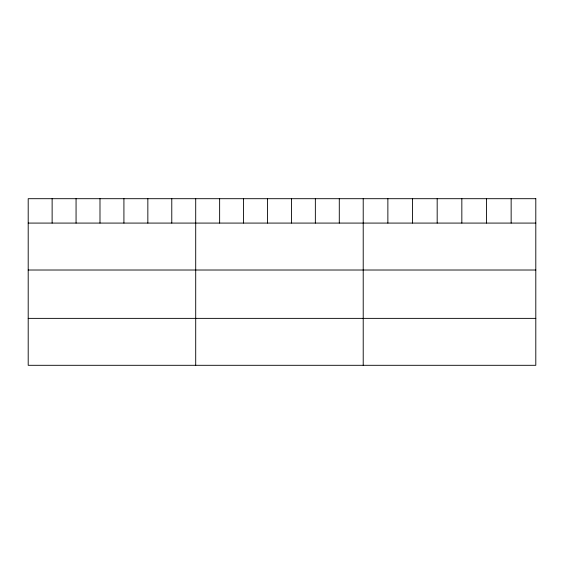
<?xml version="1.0" encoding="UTF-8"?>
<svg xmlns="http://www.w3.org/2000/svg" width="564" height="564" viewBox="0 0 564 564"><rect width="100%" height="100%" fill="white"/><g stroke="black" fill="none" stroke-linecap="round" stroke-linejoin="round"><path stroke-width="0.85" d="M28.2 223.083L535.8 223.083M28.2 270.015L535.8 270.015M28.2 318.371L535.8 318.371M511.146 198.697L511.146 223.083M486.492 198.697L486.492 223.083M461.838 198.697L461.838 223.083M437.178 198.697L437.178 223.083M412.524 198.697L412.524 223.083M387.87 198.697L387.87 223.083M363.216 198.697L363.216 365.303M339.288 198.697L339.288 223.083M315.354 198.697L315.354 223.083M291.426 198.697L291.426 223.083M267.498 198.697L267.498 223.083M243.57 198.697L243.57 223.083M219.636 198.697L219.636 223.083M195.708 198.697L195.708 365.303M171.78 198.697L171.78 223.083M147.846 198.697L147.846 223.083M123.918 198.697L123.918 223.083M99.99 198.697L99.99 223.083M76.062 198.697L76.062 223.083M52.128 198.697L52.128 223.083M535.8 198.697L28.2 198.697L28.2 365.303L535.8 365.303L535.8 198.697"/></g></svg>
